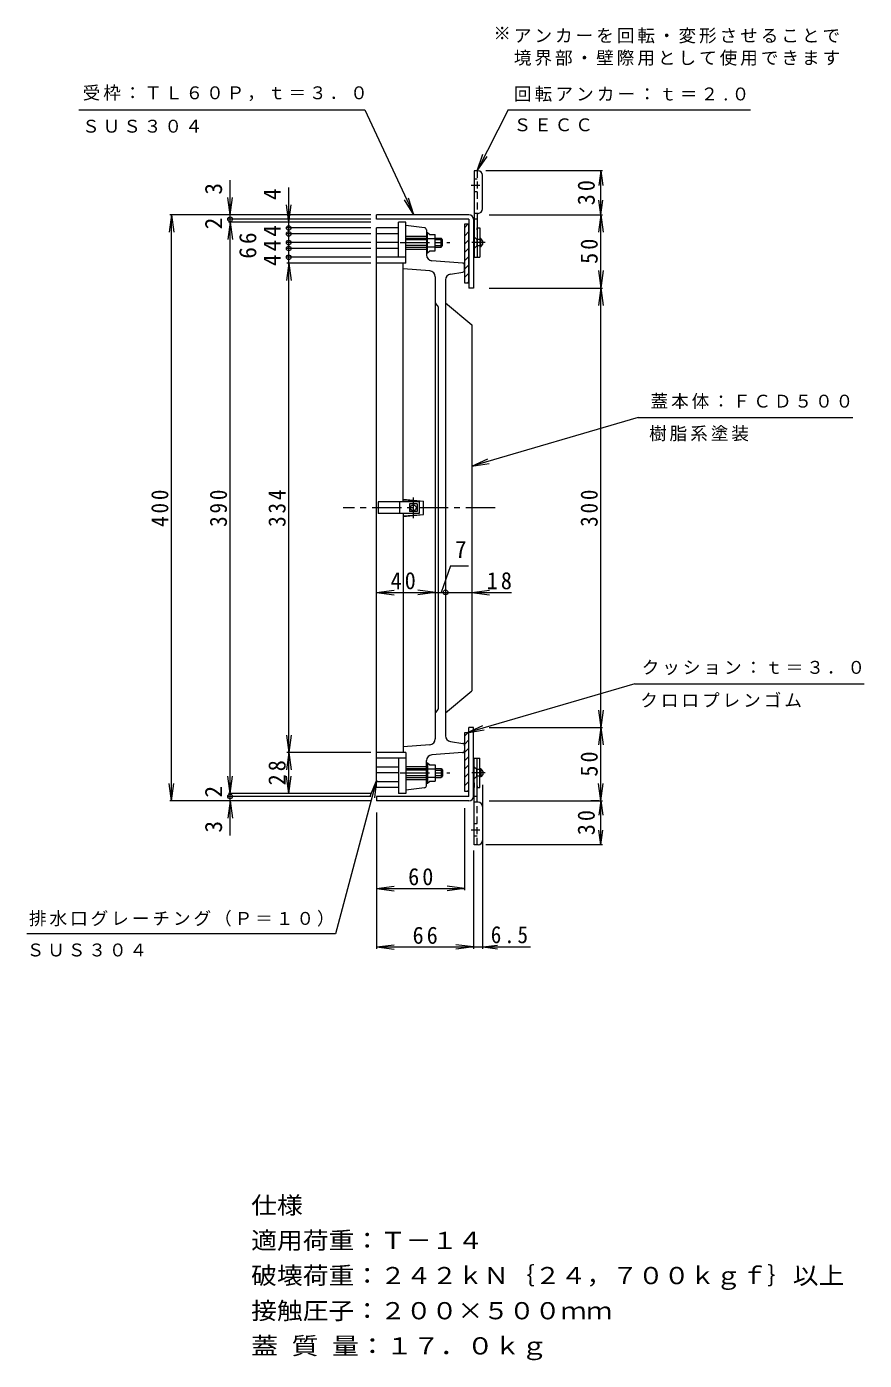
# Model space of a CAD drawing. Units: millimetres, scale not verified. Extents: x -708 to 734, y -548 to 502.
# Drawn here: x 162 to 734, y -409 to 502 of the extents above; entities that cross this region are included whole.
import ezdxf
from ezdxf.enums import TextEntityAlignment as Align

# ---------------------------------------------------------------- set-up
doc = ezdxf.new("R2010")
doc.units = ezdxf.units.MM
doc.header["$LTSCALE"] = 4
doc.header["$PDMODE"] = 32
doc.header["$PDSIZE"] = 3.2
for name, pattern in [('CHAIN1', [8, 5, -1, 1, -1]), ('CHAIN2', [12, 9, -1, 1, -1]), ('DASHED1', [1.8, 1.2, -0.6])]:
    doc.linetypes.add(name, pattern=pattern)
for name, color, linetype, lineweight in [('0-0_通り芯', 3, 'Continuous', 9), ('0-1_躯体', 2, 'Continuous', 9), ('0-4_その他', 7, 'Continuous', 9), ('0-5_寸法', 7, 'Continuous', 9), ('0-6_ハッチ', 6, 'Continuous', 9), ('0-E', 7, 'Continuous', 9), ('0-F', 7, 'Continuous', 9)]:
    doc.layers.add(name, color=color, linetype=linetype, lineweight=lineweight)
doc.styles.add('ＭＳ ゴシック', font='')
doc.styles.get('ＭＳ ゴシック').set_extended_font_data('MS Gothic')

msp = doc.modelspace()

# ---------------------------------------------------------------- linework, layer by layer
at = {"layer": '0-0_通り芯'}
for p, q in [((415.881, 364.229), (400.881, 364.229)), ((400.881, -17.771), (400.881, 364.229)), ((415.881, 344.229), (415.881, 368.229)), ((420.881, 368.229), (415.881, 368.229)), ((420.881, 340.229), (420.881, 368.229)), ((433.568, 364.393), (420.881, 365.979)), ((415.881, 360.229), (400.881, 360.229)), ((420.881, 358.729), (434.882, 358.729)), ((420.881, 357.229), (434.882, 357.229)), ((434.882, 356.229), (420.881, 356.229)), ((434.882, 362.905), (434.882, 345.81)), ((434.882, 361.229), (435.682, 361.229)), ((435.682, 347.229), (435.682, 361.229)), ((435.682, 361.229), (437.282, 359.754)), ((435.682, 356.991), (440.882, 356.991)), ((437.282, 359.754), (440.882, 359.754)), ((440.882, 357.229), (444.882, 357.229)), ((445.882, 356.229), (440.882, 356.229)), ((444.882, 351.229), (444.882, 357.229)), ((445.882, 356.229), (444.882, 357.229)), ((445.882, 352.229), (445.882, 356.229)), ((415.881, 354.229), (400.881, 354.229)), ((415.881, 350.229), (400.881, 350.229)), ((434.882, 352.229), (420.881, 352.229)), ((420.881, 351.229), (434.882, 351.229)), ((420.881, 349.729), (434.882, 349.729)), ((434.882, 347.229), (435.682, 347.229)), ((435.682, 351.466), (440.882, 351.466)), ((435.682, 347.229), (437.282, 348.704)), ((440.882, 352.229), (445.882, 352.229)), ((440.882, 351.229), (444.882, 351.229)), ((444.882, 351.229), (445.882, 352.229)), ((420.881, 344.229), (400.881, 344.229)), ((420.881, 340.229), (400.881, 340.229)), ((418.881, 177.229), (418.881, 340.229)), ((459.488, 340.328), (438.597, 341.821)), ((460.881, 335.516), (460.881, 338.832)), ((437.18, 334.987), (418.881, 336.359)), ((440.881, 330.998), (440.881, 15.46)), ((447.881, 328.797), (447.881, 17.661)), ((451.273, 332.751), (459.609, 334.033)), ((442.662, 311.003), (441.1, 312.955)), ((442.881, 310.378), (442.881, 36.08)), ((447.881, 313.229), (465.881, 298.229)), ((465.881, 298.229), (465.881, 48.229)), ((401.881, 177.229), (401.881, 169.229)), ((429.881, 177.229), (401.881, 177.229)), ((416.381, 177.229), (416.381, 169.229)), ((418.881, 179.229), (432.881, 177.729)), ((418.881, 178.729), (432.881, 177.729)), ((428.481, 175.829), (428.481, 170.629)), ((429.881, 177.229), (429.881, 169.229)), ((432.881, 168.729), (432.881, 177.729)), ((429.881, 169.229), (401.881, 169.229)), ((418.881, 169.229), (418.881, 6.229)), ((418.881, 167.729), (432.881, 168.729)), ((418.881, 167.229), (432.881, 168.729)), ((428.481, 170.629), (423.281, 170.629)), ((447.881, 33.229), (465.881, 48.229)), ((442.662, 35.455), (441.1, 33.503)), ((437.18, 11.471), (418.881, 10.098)), ((451.273, 13.707), (459.609, 12.425)), ((460.881, 10.942), (460.881, 7.626)), ((420.881, 6.229), (400.881, 6.229)), ((420.881, 2.229), (400.881, 2.229)), ((415.881, 2.229), (415.881, -21.771)), ((420.881, 6.229), (420.881, -21.771)), ((434.882, -16.447), (434.882, 0.647)), ((459.488, 6.129), (438.597, 4.637)), ((415.881, -3.771), (400.881, -3.771)), ((415.881, -7.771), (400.881, -7.771)), ((420.881, -3.271), (434.882, -3.271)), ((420.881, -4.771), (434.882, -4.771)), ((434.882, -5.771), (420.881, -5.771)), ((434.882, -0.771), (435.682, -0.771)), ((435.682, -0.771), (435.682, -14.771)), ((435.682, -0.771), (437.282, -2.246)), ((435.682, -5.009), (440.882, -5.009)), ((440.882, -4.771), (444.882, -4.771)), ((440.882, -5.771), (445.882, -5.771)), ((444.882, -4.771), (444.882, -10.771)), ((444.882, -4.771), (445.882, -5.771)), ((445.882, -5.771), (445.882, -9.771)), ((415.881, -13.771), (400.881, -13.771)), ((415.881, -17.771), (400.881, -17.771)), ((434.882, -9.771), (420.881, -9.771)), ((420.881, -10.771), (434.882, -10.771)), ((420.881, -12.271), (434.882, -12.271)), ((433.568, -17.935), (420.881, -19.521)), ((434.882, -14.771), (435.682, -14.771)), ((435.682, -10.534), (440.882, -10.534)), ((435.682, -14.771), (437.282, -13.296)), ((437.282, -13.296), (440.882, -13.296)), ((445.882, -9.771), (440.882, -9.771)), ((440.882, -10.771), (444.882, -10.771)), ((445.882, -9.771), (444.882, -10.771)), ((420.881, -21.771), (415.881, -21.771))]:
    msp.add_line(p, q, dxfattribs=at)
at = {"layer": '0-0_通り芯', "linetype": 'CHAIN1'}
for p, q in [((416.881, 354.229), (450.882, 354.229)), ((481.73, 173.229), (377.983, 173.229)), ((425.881, 180.229), (425.881, 166.229)), ((416.881, -7.771), (450.882, -7.771))]:
    msp.add_line(p, q, dxfattribs=at)
at = {"layer": '0-0_通り芯'}
for points in [[(437.282, 348.704), (440.882, 348.704), (440.882, 359.754)], [(428.481, 175.829), (423.281, 175.829), (423.281, 170.629)], [(437.282, -2.246), (440.882, -2.246), (440.882, -13.296)]]:
    msp.add_lwpolyline(points, dxfattribs=at)
msp.add_circle((425.881, 173.229), 2, dxfattribs=at)
for centre, radius, start, end in [((433.382, 362.905), 1.5, 0, 82.87332), ((438.882, 345.81), 4, 180, 265.91417), ((459.381, 338.832), 1.5, 0, 85.9142), ((436.881, 330.998), 4, 0, 85.71117), ((451.881, 328.797), 4, 98.746, 180), ((459.381, 335.516), 1.5, 278.74637, 0), ((441.881, 313.58), 1, 180, 218.66106), ((441.881, 310.378), 1, 0, 38.66106), ((441.881, 32.878), 1, 141.33894, 180), ((441.881, 36.08), 1, 321.33894, 0), ((436.881, 15.46), 4, 274.28883, 0), ((451.881, 17.661), 4, 180, 261.254), ((459.381, 10.942), 1.5, 0, 81.25363), ((438.882, 0.647), 4, 94.08583, 180), ((459.381, 7.626), 1.5, 274.0858, 0), ((433.382, -16.447), 1.5, 277.12668, 0)]:
    msp.add_arc(centre, radius, start, end, dxfattribs=at)
at = {"layer": '0-1_躯体'}
for p, q in [((467.381, 403.229), (467.381, 344.229)), ((470.181, 403.229), (467.381, 403.229)), ((473.181, 377.229), (473.181, 400.229)), ((470.181, 374.229), (467.381, 374.229)), ((469.381, 374.234), (469.381, 344.229)), ((400.881, 370.229), (400.881, 373.229)), ((463.881, 373.229), (400.881, 373.229)), ((463.881, 370.229), (400.881, 370.229)), ((463.881, 370.229), (463.881, 323.229)), ((466.881, 370.244), (466.881, 323.229)), ((466.881, 364.229), (467.381, 364.229)), ((466.881, 364.229), (466.881, 344.229)), ((469.381, 370.229), (467.381, 370.229)), ((467.381, 360.979), (467.381, 364.229)), ((469.381, 364.229), (471.381, 364.229)), ((469.381, 362.979), (469.381, 364.229)), ((471.381, 364.229), (471.381, 344.229)), ((467.381, 360.979), (467.381, 347.479)), ((471.881, 356.979), (471.381, 356.979)), ((473.381, 355.229), (471.881, 356.979)), ((471.881, 351.479), (471.881, 356.979)), ((473.381, 353.229), (473.381, 355.229)), ((467.18, 350.229), (467.18, 354.229)), ((467.381, 350.229), (467.18, 350.229)), ((467.381, 347.479), (467.381, 344.229)), ((471.881, 351.479), (471.381, 351.479)), ((471.881, 351.479), (473.381, 353.229)), ((466.881, 344.229), (471.381, 344.229)), ((467.381, 344.229), (469.381, 344.229)), ((469.381, 345.479), (469.381, 344.229)), ((466.881, 323.229), (463.881, 323.229)), ((466.881, 23.229), (463.881, 23.229)), ((463.881, -23.771), (463.881, 23.229)), ((466.881, -23.771), (466.881, 23.229)), ((466.881, 2.229), (471.381, 2.229)), ((466.881, -17.771), (466.881, 2.229)), ((467.381, 2.229), (469.381, 2.229)), ((467.381, -56.771), (467.381, 2.229)), ((467.381, -1.021), (467.381, 2.229)), ((469.381, -27.776), (469.381, 2.229)), ((469.381, 0.979), (469.381, 2.229)), ((471.381, -17.771), (471.381, 2.229)), ((467.381, -3.771), (467.18, -3.771)), ((467.18, -3.771), (467.18, -7.771)), ((467.381, -14.521), (467.381, -1.021)), ((471.881, -5.021), (471.381, -5.021)), ((471.881, -5.021), (473.381, -6.771)), ((471.881, -5.021), (471.881, -10.521)), ((473.381, -8.771), (471.881, -10.521)), ((473.381, -6.771), (473.381, -8.771)), ((466.881, -17.771), (467.381, -17.771)), ((467.381, -14.521), (467.381, -17.771)), ((469.381, -16.521), (469.381, -17.771)), ((469.381, -17.771), (471.381, -17.771)), ((471.881, -10.521), (471.381, -10.521)), ((400.881, -23.771), (400.881, -26.771)), ((463.881, -23.771), (400.881, -23.771)), ((463.881, -26.771), (400.881, -26.771)), ((469.381, -23.771), (467.381, -23.771)), ((470.181, -27.771), (467.381, -27.771)), ((473.181, -30.771), (473.181, -53.771)), ((470.181, -56.771), (467.381, -56.771))]:
    msp.add_line(p, q, dxfattribs=at)
at = {"layer": '0-1_躯体', "linetype": 'DASHED1'}
for p, q in [((469.381, 403.224), (469.381, 374.234)), ((469.381, 397.479), (467.381, 397.479)), ((469.381, 388.979), (467.381, 388.979)), ((469.181, 356.479), (467.381, 358.229)), ((469.181, 356.479), (469.381, 356.479)), ((469.181, 356.479), (469.181, 351.979)), ((471.381, 356.479), (469.381, 356.479)), ((469.181, 351.979), (467.381, 350.229)), ((469.181, 351.979), (469.381, 351.979)), ((471.381, 351.979), (469.381, 351.979)), ((469.181, -5.521), (467.381, -3.771)), ((469.181, -5.521), (469.381, -5.521)), ((469.181, -10.021), (469.181, -5.521)), ((471.381, -5.521), (469.381, -5.521)), ((469.181, -10.021), (467.381, -11.771)), ((469.181, -10.021), (469.381, -10.021)), ((471.381, -10.021), (469.381, -10.021)), ((469.381, -56.766), (469.381, -27.776)), ((469.381, -42.521), (467.381, -42.521)), ((469.381, -51.021), (467.381, -51.021))]:
    msp.add_line(p, q, dxfattribs=at)
at = {"layer": '0-1_躯体', "linetype": 'CHAIN2'}
for p, q in [((471.381, 393.229), (465.381, 393.229)), ((474.929, 354.229), (465.844, 354.229)), ((474.929, -7.771), (465.844, -7.771)), ((471.381, -46.771), (465.381, -46.771))]:
    msp.add_line(p, q, dxfattribs=at)
at = {"layer": '0-1_躯体'}
for points in [[(467.381, 358.229), (467.18, 358.229), (467.18, 354.229)], [(467.381, -11.771), (467.18, -11.771), (467.18, -7.771)]]:
    msp.add_lwpolyline(points, dxfattribs=at)
for centre, start, end in [((470.181, 400.229), 0, 90), ((470.181, 377.229), 270, 0), ((463.881, 370.229), 0, 90), ((463.881, -23.771), 270, 0), ((470.181, -30.771), 0, 90), ((470.181, -53.771), 270, 0)]:
    msp.add_arc(centre, 3, start, end, dxfattribs=at)
at = {"layer": '0-4_その他'}
for p, q in [((555.081, 403.229), (475.381, 403.229)), ((553.881, 403.229), (552.576, 393.314)), ((553.881, 373.229), (553.881, 403.229)), ((553.881, 403.229), (555.186, 393.314)), ((553.881, 373.229), (552.576, 383.143)), ((553.881, 373.229), (555.186, 383.143)), ((473.381, -127.771), (473.381, -15.771)), ((552.681, -26.771), (547.081, -26.771)), ((553.881, -26.771), (552.576, -36.686)), ((553.881, -56.771), (553.881, -26.771)), ((553.881, -26.771), (555.186, -36.686)), ((400.881, -34.771), (400.881, -127.771)), ((460.881, -31.771), (460.881, -87.771)), ((553.881, -56.771), (552.576, -46.857)), ((553.881, -56.771), (555.186, -46.857)), ((466.881, -60.807), (466.881, -127.771)), ((555.081, -56.771), (475.381, -56.771)), ((400.881, -86.571), (412.778, -85.005)), ((400.881, -86.571), (412.778, -88.138)), ((400.881, -86.571), (460.881, -86.571)), ((460.881, -86.571), (448.984, -85.005)), ((460.881, -86.571), (448.984, -88.138)), ((400.881, -126.571), (412.778, -125.005)), ((400.881, -126.571), (412.778, -128.138)), ((400.881, -126.571), (466.881, -126.571)), ((466.881, -126.571), (454.984, -125.005)), ((466.881, -126.571), (454.984, -128.138)), ((466.881, -126.571), (456.966, -125.266)), ((466.881, -126.571), (456.966, -127.877)), ((466.881, -126.571), (473.381, -126.571)), ((473.381, -126.571), (483.295, -125.266)), ((473.381, -126.571), (483.295, -127.877)), ((473.381, -126.571), (505.839, -126.571))]:
    msp.add_line(p, q, dxfattribs=at)
at = {"layer": '0-6_ハッチ'}
for p, q in [((460.881, 364.413), (463.196, 366.729)), ((460.881, 366.729), (460.881, 326.729)), ((463.881, 366.729), (460.881, 366.729)), ((463.881, 326.729), (463.881, 366.729)), ((460.881, 358.756), (463.881, 361.756)), ((460.881, 353.1), (463.881, 356.1)), ((460.881, 347.443), (463.881, 350.443)), ((460.881, 341.786), (463.881, 344.786)), ((460.881, 336.129), (463.881, 339.129)), ((460.881, 330.472), (463.881, 333.472)), ((462.794, 326.729), (463.881, 327.815)), ((460.881, 326.729), (463.881, 326.729)), ((460.881, 17.413), (463.196, 19.729)), ((460.881, 19.729), (460.881, -20.271)), ((463.881, 19.729), (460.881, 19.729)), ((463.881, -20.271), (463.881, 19.729)), ((460.881, 11.757), (463.881, 14.757)), ((460.881, 6.1), (463.881, 9.1)), ((460.881, 0.443), (463.881, 3.443)), ((460.881, -5.214), (463.881, -2.214)), ((460.881, -10.871), (463.881, -7.871)), ((460.881, -16.528), (463.881, -13.528)), ((460.881, -20.271), (463.881, -20.271)), ((462.794, -20.271), (463.881, -19.185))]:
    msp.add_line(p, q, dxfattribs=at)
at = {"layer": '0-E'}
for p, q in [((197.663, 444.908), (392.886, 444.908)), ((392.886, 444.908), (426.283, 373.229)), ((490.738, 444.908), (469.381, 403.229)), ((490.738, 444.908), (655.991, 444.908)), ((426.283, 373.229), (419.838, 383.352)), ((426.283, 373.229), (422.678, 384.675)), ((579.383, 234.848), (465.881, 201.736)), ((579.383, 234.848), (725.932, 234.848)), ((465.881, 201.736), (476.863, 206.572)), ((465.881, 201.736), (477.741, 203.564)), ((577.024, 53.173), (462.381, 19.729)), ((577.024, 53.173), (733.671, 53.173)), ((462.381, 19.729), (473.363, 24.564)), ((462.381, 19.729), (474.241, 21.557)), ((400.881, -12.771), (372.799, -117.576)), ((400.881, -12.771), (396.289, -23.858)), ((400.881, -12.771), (399.315, -24.668)), ((372.799, -117.576), (162.058, -117.576))]:
    msp.add_line(p, q, dxfattribs=at)
at = {"layer": '0-F'}
for p, q in [((469.381, 403.229), (473.412, 414.531)), ((469.381, 403.229), (476.2, 413.103)), ((300.881, -50.501), (300.881, 396.958)), ((340.881, -21.771), (340.881, 391.778)), ((300.881, 373.229), (299.315, 385.126)), ((300.881, 373.229), (302.447, 385.126)), ((340.881, 368.229), (339.315, 380.126)), ((340.881, 368.229), (342.447, 380.126)), ((260.881, 373.229), (259.315, 361.332)), ((396.881, 373.229), (259.681, 373.229)), ((260.881, -26.771), (260.881, 373.229)), ((260.881, 373.229), (262.447, 361.332)), ((300.881, 368.229), (299.315, 356.332)), ((396.881, 370.229), (299.681, 370.229)), ((396.881, 368.229), (299.681, 368.229)), ((300.881, 368.229), (302.447, 356.332)), ((396.881, 364.229), (339.681, 364.229)), ((477.644, 373.229), (555.081, 373.229)), ((553.881, 373.229), (552.315, 361.332)), ((553.881, 373.229), (555.447, 361.332)), ((396.881, 360.229), (339.681, 360.229)), ((396.881, 354.229), (339.681, 354.229)), ((396.881, 350.229), (339.681, 350.229)), ((340.881, 340.229), (339.315, 328.332)), ((396.881, 344.229), (339.681, 344.229)), ((396.881, 340.229), (339.681, 340.229)), ((340.881, 340.229), (342.447, 328.332)), ((552.315, 335.126), (555.447, 311.332)), ((555.447, 335.126), (552.315, 311.332)), ((477.644, 323.229), (555.081, 323.229)), ((451.19, 133.597), (444.993, 115.475)), ((451.19, 133.597), (463.461, 133.597)), ((400.881, 115.475), (412.778, 117.041)), ((400.881, 115.475), (492.913, 115.475)), ((400.881, 115.475), (412.778, 113.909)), ((440.881, 115.475), (428.984, 117.041)), ((440.881, 115.475), (428.984, 113.909)), ((465.881, 115.475), (477.778, 117.041)), ((465.881, 115.475), (477.778, 113.909)), ((552.315, 35.126), (553.881, 23.229)), ((555.447, 35.126), (553.881, 23.229)), ((477.644, 23.229), (555.081, 23.229)), ((553.881, 23.229), (552.315, 11.332)), ((553.881, 23.229), (555.447, 11.332)), ((342.447, 18.126), (339.315, -5.668)), ((339.315, 18.126), (342.447, -5.668)), ((396.881, 6.229), (339.681, 6.229)), ((260.881, -26.771), (259.315, -14.874)), ((260.881, -26.771), (262.447, -14.874)), ((300.881, -21.771), (299.315, -9.874)), ((300.881, -21.771), (302.447, -9.874)), ((340.881, -21.771), (339.315, -9.874)), ((340.881, -21.771), (342.447, -9.874)), ((553.881, -26.771), (552.315, -14.874)), ((553.881, -26.771), (555.447, -14.874)), ((396.881, -26.771), (259.681, -26.771)), ((300.881, -26.771), (299.315, -38.669)), ((396.881, -21.771), (299.681, -21.771)), ((396.881, -23.771), (299.681, -23.771)), ((300.881, -26.771), (302.447, -38.669)), ((477.644, -26.771), (555.081, -26.771))]:
    msp.add_line(p, q, dxfattribs=at)
msp.add_lwpolyline([(553.881, -26.771), (553.881, 23.229), (553.881, 373.229)], dxfattribs=at)
for p in [(300.881, 370.229), (340.881, 364.229), (340.881, 360.229), (340.881, 354.229), (340.881, 350.229), (340.881, 344.229), (447.881, 115.475), (300.881, -23.771)]:
    msp.add_point(p, dxfattribs=at)

# ---------------------------------------------------------------- texts
at = {"layer": '0-4_その他', "color": 2, "char_height": 11.73, "attachment_point": 7, "rotation": 90, "style": 'ＭＳ ゴシック'}
for insert in [(549.881, 379.729), (549.881, -50.271)]:
    msp.add_mtext('\\T1.27;\\W0.95;30', dxfattribs=dict(at, insert=insert))
at = {"layer": '0-4_その他', "color": 2, "char_height": 11.73, "attachment_point": 7, "style": 'ＭＳ ゴシック'}
for s, insert in [('\\T1.27;\\W0.95;60', (422.381, -84.571)), ('\\T1.27;\\W0.95;66', (425.381, -124.571)), ('\\T1.27;\\W0.9;6.5', (478.753, -124.171))]:
    msp.add_mtext(s, dxfattribs=dict(at, insert=insert))
at = {"layer": '0-5_寸法', "style": 'ＭＳ ゴシック'}
msp.add_text('※', height=8.798, dxfattribs=at).set_placement((480.537, 490.133), align=Align.BOTTOM_LEFT)
at = {"layer": '0-5_寸法', "color": 2, "style": 'ＭＳ ゴシック'}
for s, width, p in [('仕様', 1.1, (315.238, -312.234)), ('適用荷重：Ｔ－１４', 1.1, (315.238, -336.234)), ('破壊荷重：２４２ｋＮ｛２４，７００ｋｇｆ｝以上', 1.1, (315.238, -360.234)), ('接触圧子：２００×５００ｍｍ', 1.1, (315.238, -384.234)), ('蓋 質 量：１７．０ｋｇ', 1.15, (315.238, -408.234))]:
    msp.add_text(s, height=11.73, dxfattribs=dict(at, width=width)).set_placement(p, align=Align.BOTTOM_LEFT)
at = {"layer": '0-5_寸法', "char_height": 8.798, "attachment_point": 7, "style": 'ＭＳ ゴシック'}
for s, insert in [('\\T1.17;アンカーを回転・変形させることで', (494.537, 490.133)), ('\\T1.17;境界部・壁際用として使用できます', (494.537, 474.952))]:
    msp.add_mtext(s, dxfattribs=dict(at, insert=insert))
at = {"layer": '0-E', "char_height": 8.798, "attachment_point": 7, "style": 'ＭＳ ゴシック'}
for s, insert in [('\\T1.17;受枠：ＴＬ６０Ｐ，ｔ＝３．０', (200.275, 450.828)), ('\\T1.18;回転アンカー：ｔ＝２.０', (494.537, 450.358)), ('\\T1.17;ＳＵＳ３０４', (199.888, 429.158)), ('\\T1.17;ＳＥＣＣ', (494.345, 430.089)), ('\\T1.17;蓋本体：ＦＣＤ５００', (587.757, 240.671)), ('\\T1.17;樹脂系塗装', (586.776, 218.593)), ('\\T1.17;クッション：ｔ＝３．０', (581.771, 58.996)), ('\\T1.17;クロロプレンゴム', (580.789, 36.919)), ('\\T1.17;排水口グレーチング（Ｐ＝１０）', (163.611, -112.61)), ('\\T1.17;ＳＵＳ３０４', (162.058, -133.166))]:
    msp.add_mtext(s, dxfattribs=dict(at, insert=insert))
at = {"layer": '0-F', "color": 2, "style": 'ＭＳ ゴシック'}
for s, p in [('3', (298.881, 386.963)), ('4', (338.881, 383.283)), ('2', (298.881, 363.312)), ('4', (338.881, 358.229)), ('6', (322.256, 353.229)), ('4', (338.881, 348.229)), ('6', (322.256, 343.229)), ('4', (338.881, 338.229)), ('2', (298.881, -24.578)), ('3', (298.881, -48.505))]:
    msp.add_text(s, height=11.73, rotation=90, dxfattribs=at).set_placement(p, align=Align.BOTTOM_LEFT)
msp.add_text('7', height=11.73, dxfattribs=at).set_placement((454.299, 135.486), align=Align.BOTTOM_LEFT)
at = {"layer": '0-F', "color": 2, "char_height": 11.73, "attachment_point": 7, "rotation": 90, "style": 'ＭＳ ゴシック'}
for s, insert in [('\\T1.27;\\W0.95;50', (551.881, 339.729)), ('\\T1.27;\\W0.9;400', (258.881, 160.229)), ('\\T1.27;\\W0.9;390', (298.881, 160.229)), ('\\T1.27;\\W0.9;334', (338.881, 160.229)), ('\\T1.27;\\W0.9;300', (551.881, 160.229)), ('\\T1.27;\\W0.95;28', (338.881, -16.271)), ('\\T1.27;\\W0.95;50', (551.881, -10.271))]:
    msp.add_mtext(s, dxfattribs=dict(at, insert=insert))
at = {"layer": '0-F', "color": 2, "char_height": 11.73, "attachment_point": 7, "style": 'ＭＳ ゴシック'}
for s, insert in [('\\T1.27;\\W0.95;40', (410.381, 117.475)), ('\\T1.27;\\W0.95;18', (475.992, 117.475))]:
    msp.add_mtext(s, dxfattribs=dict(at, insert=insert))

doc.saveas('drawing.dxf')
